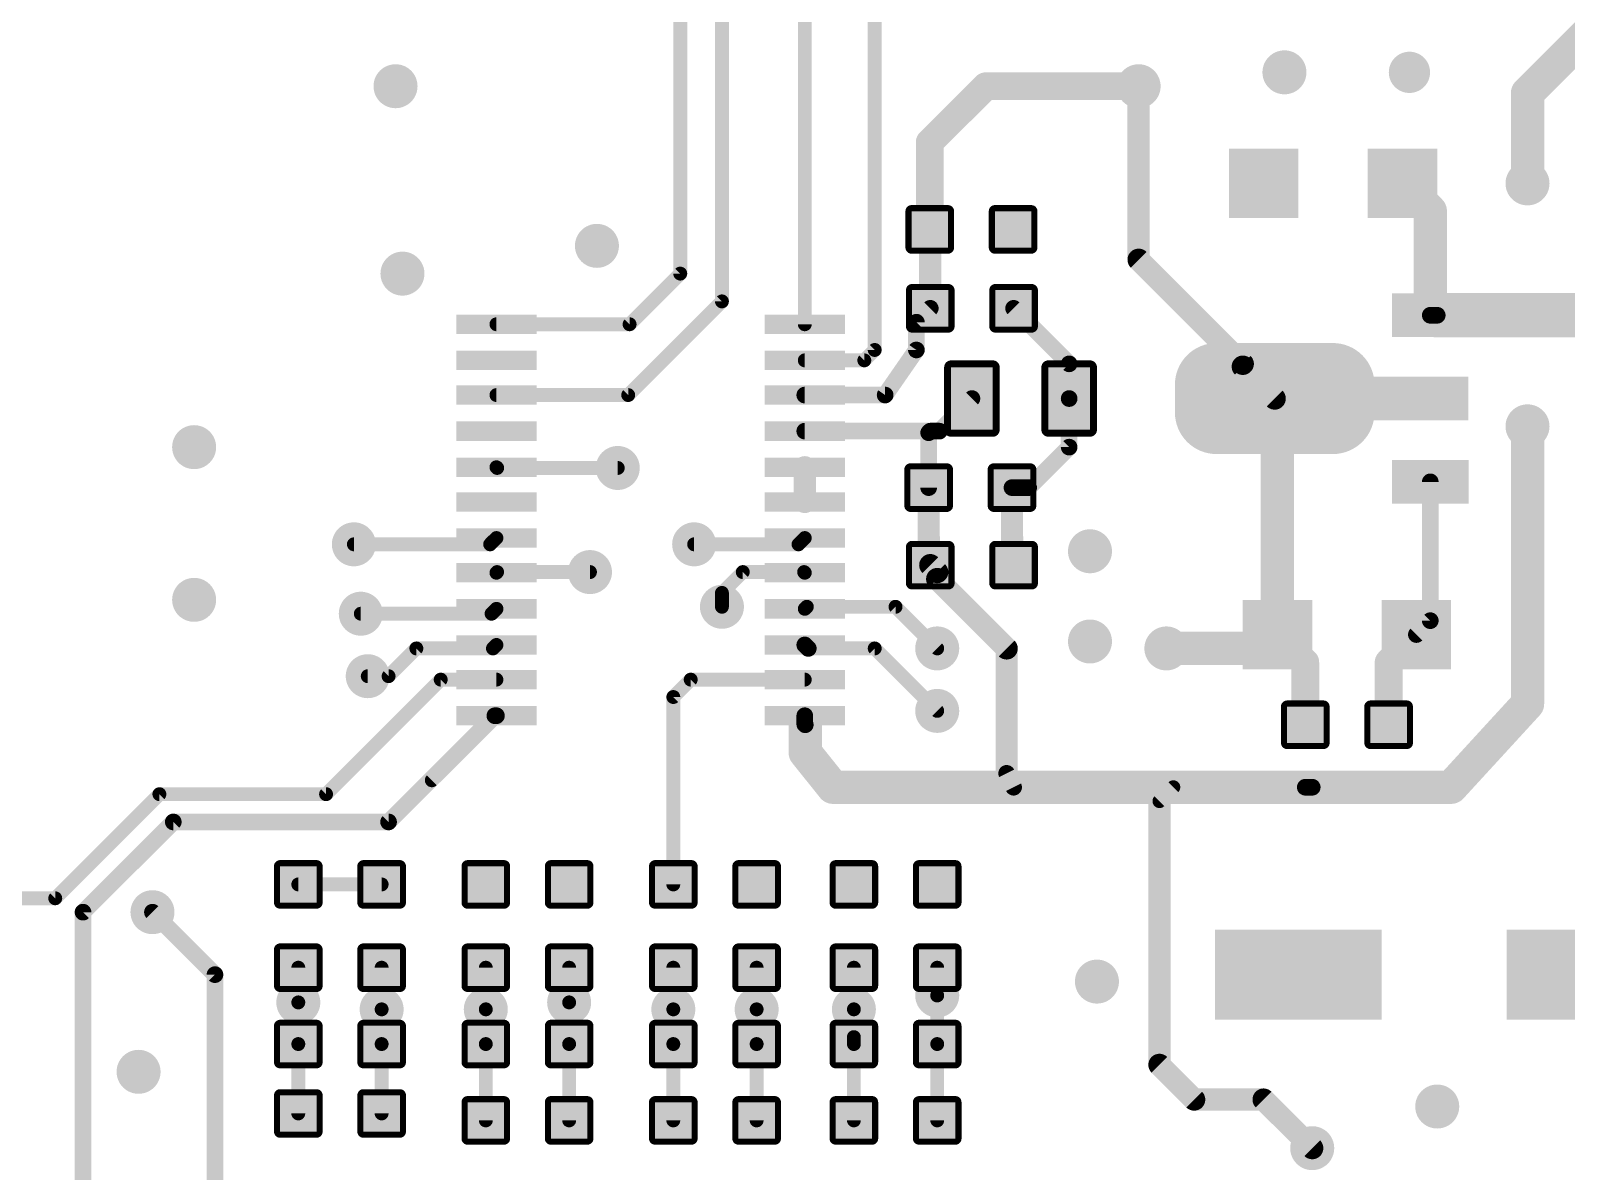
# Model space of a CAD drawing. Extents: x 0 to 96.3, y -5.5 to 56.3.
# Drawn here: x 29.02 to 57.1, y 16.72 to 37.59 of the extents above; entities that cross this region are included whole.
import ezdxf

# ---------------------------------------------------------------- set-up
doc = ezdxf.new("R2010")
doc.units = 0
doc.layers.add('1', color=22, linetype='CONTINUOUS')
doc.layers.add('18', color=82, linetype='CONTINUOUS')

# ---------------------------------------------------------------- blocks, each defined once
blk = doc.blocks.new('RECT')
blk.add_solid([(-0.5, -0.5), (0.5, -0.5), (-0.5, 0.5), (0.5, 0.5)])
blk = doc.blocks.new('RECT142240X142240R25')
at = {"const_width": 0.1111}
blk.add_lwpolyline([(0.3889, -0.3334), (0.3889, 0.3334, 0.4142), (0.3334, 0.3889), (-0.3334, 0.3889, 0.4142), (-0.3889, 0.3334), (-0.3889, -0.3334, 0.4142), (-0.3334, -0.3889), (0.3334, -0.3889, 0.4142)], format="xyb", close=True, dxfattribs=at)
blk.add_solid([(-0.3588, -0.3588), (0.3588, -0.3588), (-0.3588, 0.3588), (0.3588, 0.3588)])
blk = doc.blocks.new('RECT162560X223520R25')
at = {"const_width": 0.127}
blk.add_lwpolyline([(0.4445, -0.5715), (0.4445, 0.5715, 0.4142), (0.381, 0.635), (-0.381, 0.635, 0.4142), (-0.4445, 0.5715), (-0.4445, -0.5715, 0.4142), (-0.381, -0.635), (0.381, -0.635, 0.4142)], format="xyb", close=True, dxfattribs=at)
blk.add_solid([(-0.4064, -0.5969), (0.4064, -0.5969), (-0.4064, 0.5969), (0.4064, 0.5969)])
blk = doc.blocks.new('RECT325120X584000R75')
at = {"const_width": 0.762}
blk.add_lwpolyline([(0.635, -1.063), (0.635, 1.063, 0.4142), (0.254, 1.444), (-0.254, 1.444, 0.4142), (-0.635, 1.063), (-0.635, -1.063, 0.4142), (-0.254, -1.444), (0.254, -1.444, 0.4142)], format="xyb", close=True, dxfattribs=at)
blk.add_solid([(-0.2794, -1.0884), (0.2794, -1.0884), (-0.2794, 1.0884), (0.2794, 1.0884)])
blk = doc.blocks.new('ROUNDV')
at = {"const_width": 0.5}
blk.add_lwpolyline([(0, -0.25, 1), (0, 0.25, 1), (0, -0.25)], format="xyb", dxfattribs=at)

msp = doc.modelspace()

# ---------------------------------------------------------------- linework, layer by layer
at = {"layer": '1'}
for points, const_width in [([(41.656, 32.639), (41.656, 47.498)], 0.254), ([(40.894, 33.147), (40.894, 47.244)], 0.254), ([(44.45, 31.75), (44.45, 41.148)], 0.254), ([(43.1714, 32.2204), (43.1714, 40.5044)], 0.254), ([(59.055, 39.116), (56.388, 36.449)], 0.6096), ([(45.457, 35.551), (46.482, 36.576)], 0.508), ([(46.482, 36.576), (49.276, 36.576)], 0.508), ([(49.276, 36.576), (49.276, 33.401)], 0.4064), ([(56.388, 36.449), (56.388, 34.798)], 0.6096), ([(45.457, 33.956), (45.457, 35.551)], 0.508), ([(54.61, 34.29), (54.102, 34.798)], 0.6096), ([(54.61, 32.385), (54.61, 34.29)], 0.6096), ([(45.457, 33.956), (45.466, 33.956)], 0.4064), ([(45.466, 33.956), (45.466, 32.512)], 0.4064), ([(49.276, 33.401), (51.181, 31.496)], 0.4064), ([(39.9674, 32.2204), (40.894, 33.147)], 0.254), ([(39.942, 30.925), (41.656, 32.639)], 0.254), ([(45.212, 32.258), (45.466, 32.512)], 0.3048), ([(48.006, 31.496), (46.99, 32.512)], 0.3048), ([(54.737, 32.385), (57.912, 32.385)], 0.8128), ([(37.5326, 32.2204), (39.9674, 32.2204)], 0.254), ([(45.212, 31.75), (45.212, 32.258)], 0.3048), ([(54.737, 32.385), (54.61, 32.385)], 0.3048), ([(44.26, 31.56), (44.45, 31.75)], 0.254), ([(44.641, 30.925), (45.212, 31.75)], 0.3048), ([(43.1714, 31.56), (44.26, 31.56)], 0.254), ([(48.006, 30.861), (48.006, 31.496)], 0.3048), ([(51.181, 31.496), (51.181, 31.445)], 0.4064), ([(51.181, 31.445), (51.765, 30.861)], 0.4064), ([(37.5326, 30.925), (39.942, 30.925)], 0.254), ([(43.1714, 30.925), (44.641, 30.925)], 0.3048), ([(45.6316, 30.2646), (46.228, 30.861)], 0.3048), ([(48.006, 29.972), (48.006, 30.861)], 0.3048), ([(51.816, 30.861), (51.765, 30.861)], 0.6096), ([(54.356, 30.861), (51.816, 30.861)], 0.6096), ([(51.816, 26.543), (51.816, 30.861)], 0.6096), ([(56.388, 30.353), (56.388, 25.273)], 0.6096), ([(43.1714, 30.2646), (45.466, 30.2646)], 0.3048), ([(45.4368, 30.2354), (45.466, 30.2646)], 0.3048), ([(45.4368, 29.2312), (45.4368, 30.2354)], 0.3048), ([(45.466, 30.2646), (45.6316, 30.2646)], 0.3048), ([(47.2652, 29.2312), (48.006, 29.972)], 0.3048), ([(43.1714, 28.9692), (43.1714, 29.6042)], 0.4064), ([(37.5458, 29.591), (37.5326, 29.6042)], 0.254), ([(39.751, 29.591), (37.5458, 29.591)], 0.254), ([(54.61, 29.337), (54.61, 26.797)], 0.3048), ([(45.4368, 29.2312), (45.4368, 28.3502)], 0.4064), ([(46.9608, 29.2312), (46.9608, 28.3502)], 0.4064), ([(46.9608, 29.2312), (47.2652, 29.2312)], 0.3048), ([(37.4178, 28.194), (37.5326, 28.3088)], 0.254), ([(43.0566, 28.194), (43.1714, 28.3088)], 0.254), ([(45.4368, 28.3502), (45.466, 27.813)], 0.4064), ([(46.9608, 28.3502), (46.99, 27.813)], 0.4064), ([(34.925, 28.194), (37.4178, 28.194)], 0.254), ([(41.148, 28.194), (43.0566, 28.194)], 0.254), ([(37.5448, 27.686), (37.5326, 27.6738)], 0.254), ([(39.243, 27.686), (37.5448, 27.686)], 0.254), ([(41.656, 27.305), (42.037, 27.686)], 0.254), ([(42.037, 27.686), (43.1592, 27.686)], 0.254), ([(43.1592, 27.686), (43.1714, 27.6738)], 0.254), ([(45.593, 27.686), (45.466, 27.813)], 0.4064), ([(45.593, 27.559), (45.593, 27.686)], 0.4064), ([(46.863, 26.289), (45.593, 27.559)], 0.4064), ([(41.656, 27.051), (41.656, 27.305)], 0.254), ([(35.052, 26.924), (37.4432, 26.924)], 0.254), ([(37.4432, 26.924), (37.5326, 27.0134)], 0.254), ([(43.209, 27.051), (43.1714, 27.0134)], 0.254), ([(43.209, 27.051), (44.831, 27.051)], 0.254), ([(44.831, 27.051), (45.593, 26.289)], 0.254), ([(51.562, 26.289), (51.816, 26.543)], 0.6096), ([(52.324, 26.035), (51.816, 26.543)], 0.508), ([(53.848, 26.035), (54.356, 26.543)], 0.508), ([(54.61, 26.797), (54.356, 26.543)], 0.3048), ([(35.56, 25.781), (36.068, 26.289)], 0.254), ([(36.068, 26.289), (37.4686, 26.289)], 0.254), ([(37.4686, 26.289), (37.5326, 26.353)], 0.254), ([(43.1714, 26.353), (43.2354, 26.289)], 0.3048), ([(43.2354, 26.289), (44.45, 26.289)], 0.254), ([(44.45, 26.289), (45.593, 25.146)], 0.254), ([(46.863, 24.003), (46.863, 26.289)], 0.4064), ([(49.784, 26.289), (51.562, 26.289)], 0.6096), ([(52.324, 24.892), (52.324, 26.035)], 0.508), ([(53.848, 24.892), (53.848, 26.035)], 0.508), ([(36.513, 25.718), (34.417, 23.622)], 0.254), ([(35.179, 25.781), (35.56, 25.781)], 0.254), ([(37.5326, 25.718), (36.513, 25.718)], 0.254), ([(41.085, 25.718), (40.767, 25.4)], 0.254), ([(43.1714, 25.718), (41.085, 25.718)], 0.254), ([(56.388, 25.273), (54.991, 23.749)], 0.6096), ([(40.767, 25.4), (40.767, 21.971)], 0.254), ([(35.56, 23.114), (37.5036, 25.0576)], 0.3048), ([(36.351, 23.876), (37.5326, 25.0576)], 0.254), ([(37.5326, 25.0576), (37.5036, 25.0576)], 0.3048), ([(43.18, 24.384), (43.18, 24.892)], 0.6096), ([(43.1714, 25.0576), (43.1714, 24.9006)], 0.3048), ([(43.1714, 24.9006), (43.18, 24.892)], 0.3048), ([(43.688, 23.749), (43.18, 24.384)], 0.6096), ([(46.863, 24.003), (46.99, 23.749)], 0.3048), ([(46.99, 23.749), (43.688, 23.749)], 0.6096), ([(49.911, 23.749), (46.99, 23.749)], 0.6096), ([(49.657, 23.495), (49.911, 23.749)], 0.254), ([(52.451, 23.749), (49.911, 23.749)], 0.6096), ([(54.991, 23.749), (52.451, 23.749)], 0.6096), ([(52.324, 23.749), (52.451, 23.749)], 0.3048), ([(29.464, 21.717), (31.369, 23.622)], 0.254), ([(31.369, 23.622), (34.417, 23.622)], 0.254), ([(49.657, 23.495), (49.657, 18.669)], 0.4064), ([(29.972, 21.463), (31.623, 23.114)], 0.3048), ([(31.623, 23.114), (35.56, 23.114)], 0.3048), ([(33.909, 21.971), (35.433, 21.971)], 0.254), ([(29.464, 21.717), (23.622, 21.717)], 0.254), ([(29.972, 16.256), (29.972, 21.463)], 0.3048), ([(32.385, 20.32), (31.242, 21.463)], 0.3048), ([(33.909, 20.447), (33.909, 19.812)], 0.254), ([(35.433, 20.447), (35.433, 19.685)], 0.254), ([(37.338, 20.447), (37.338, 19.685)], 0.254), ([(38.862, 20.447), (38.862, 19.812)], 0.254), ([(40.767, 20.447), (40.767, 19.685)], 0.254), ([(42.291, 20.447), (42.291, 19.685)], 0.254), ([(44.069, 20.447), (44.069, 19.685)], 0.254), ([(45.593, 20.447), (45.593, 19.939)], 0.254), ([(32.385, 15.621), (32.385, 20.32)], 0.3048), ([(33.909, 19.812), (33.909, 19.05)], 0.254), ([(38.862, 19.812), (38.862, 19.05)], 0.254), ([(45.593, 19.939), (45.593, 19.05)], 0.254), ([(35.433, 19.685), (35.433, 19.05)], 0.254), ([(37.338, 19.685), (37.338, 19.05)], 0.254), ([(40.767, 19.685), (40.767, 19.05)], 0.254), ([(42.291, 19.685), (42.291, 19.05)], 0.254), ([(44.069, 19.685), (44.069, 19.05)], 0.254), ([(33.909, 17.78), (33.909, 19.05)], 0.254), ([(35.433, 17.78), (35.433, 19.05)], 0.254), ([(37.338, 17.653), (37.338, 19.05)], 0.254), ([(38.862, 19.05), (38.862, 17.653)], 0.254), ([(40.767, 17.653), (40.767, 19.05)], 0.254), ([(42.291, 17.653), (42.291, 19.05)], 0.254), ([(44.069, 19.177), (44.069, 19.05)], 0.254), ([(44.069, 17.653), (44.069, 19.05)], 0.254), ([(45.593, 17.653), (45.593, 19.05)], 0.254), ([(49.657, 18.669), (50.292, 18.034)], 0.4064), ([(50.292, 18.034), (51.562, 18.034)], 0.4064), ([(51.562, 18.034), (52.451, 17.145)], 0.4064)]:
    msp.add_lwpolyline(points, dxfattribs=dict(at, const_width=const_width))
for points, const_width in [([(46.482, 36.703, 1), (46.482, 36.449)], 0.254), ([(46.5718, 36.4862, 1), (46.3922, 36.6658)], 0.254), ([(49.276, 36.449, 1), (49.276, 36.703)], 0.254), ([(49.3776, 36.576, 1), (49.1744, 36.576)], 0.2032), ([(56.2802, 36.5568, 1), (56.4958, 36.3412)], 0.3048), ([(56.5404, 36.449, 1), (56.2356, 36.449)], 0.3048), ([(45.584, 35.551, 1), (45.33, 35.551)], 0.254), ([(45.3672, 35.6408, 1), (45.5468, 35.4612)], 0.254), ([(54.2098, 34.9058, 1), (53.9942, 34.6902)], 0.3048), ([(56.2356, 34.798, 1), (56.5404, 34.798)], 0.3048), ([(54.7624, 34.29, 1), (54.4576, 34.29)], 0.3048), ([(54.5022, 34.1822, 1), (54.7178, 34.3978)], 0.3048), ([(45.33, 33.956, 1), (45.584, 33.956)], 0.254), ([(45.457, 34.0576, 1), (45.457, 33.8544)], 0.2032), ([(45.5676, 33.956, 1), (45.3644, 33.956)], 0.2032), ([(45.466, 33.8544, 1), (45.466, 34.0576)], 0.2032), ([(49.1744, 33.401, 1), (49.3776, 33.401)], 0.2032), ([(49.3478, 33.4728, 1), (49.2042, 33.3292)], 0.2032), ([(40.8305, 33.147, 1), (40.9575, 33.147)], 0.127), ([(40.9389, 33.1021, 1), (40.8491, 33.1919)], 0.127), ([(41.5925, 32.639, 1), (41.7195, 32.639)], 0.127), ([(41.7009, 32.5941, 1), (41.6111, 32.6839)], 0.127), ([(45.3644, 32.512, 1), (45.5676, 32.512)], 0.2032), ([(45.5199, 32.4581, 1), (45.4121, 32.5659)], 0.1524), ([(47.0439, 32.5659, 1), (46.9361, 32.4581)], 0.1524), ([(54.737, 32.5882, 1), (54.737, 32.1818)], 0.4064), ([(37.5326, 32.2839, 1), (37.5326, 32.1569)], 0.127), ([(39.9225, 32.2653, 1), (40.0123, 32.1755)], 0.127), ([(39.9674, 32.1569, 1), (39.9674, 32.2839)], 0.127), ([(45.2882, 32.258, 1), (45.1358, 32.258)], 0.1524), ([(45.1581, 32.3119, 1), (45.2659, 32.2041)], 0.1524), ([(54.4576, 32.385, 1), (54.7624, 32.385)], 0.3048), ([(54.61, 32.4612, 1), (54.61, 32.3088)], 0.1524), ([(54.737, 32.3088, 1), (54.737, 32.4612)], 0.1524), ([(43.1079, 32.2204, 1), (43.2349, 32.2204)], 0.127), ([(44.3865, 31.75, 1), (44.5135, 31.75)], 0.127), ([(44.4949, 31.7051, 1), (44.4051, 31.7949)], 0.127), ([(45.1358, 31.75, 1), (45.2882, 31.75)], 0.1524), ([(45.2747, 31.7066, 1), (45.1493, 31.7934)], 0.1524), ([(43.1714, 31.6235, 1), (43.1714, 31.4965)], 0.127), ([(44.2151, 31.6049, 1), (44.3049, 31.5151)], 0.127), ([(44.26, 31.4965, 1), (44.26, 31.6235)], 0.127), ([(48.0822, 31.496, 1), (47.9298, 31.496)], 0.1524), ([(47.9521, 31.4421, 1), (48.0599, 31.5499)], 0.1524), ([(51.2826, 31.496, 1), (51.0794, 31.496)], 0.2032), ([(51.0794, 31.445, 1), (51.2826, 31.445)], 0.2032), ([(51.2528, 31.5168, 1), (51.1092, 31.3732)], 0.2032), ([(51.1092, 31.4242, 1), (51.2528, 31.5678)], 0.2032), ([(37.5326, 30.9885, 1), (37.5326, 30.8615)], 0.127), ([(39.8971, 30.9699, 1), (39.9869, 30.8801)], 0.127), ([(39.942, 30.8615, 1), (39.942, 30.9885)], 0.127), ([(43.1714, 31.0012, 1), (43.1714, 30.8488)], 0.1524), ([(44.5783, 30.9684, 1), (44.7037, 30.8816)], 0.1524), ([(44.641, 30.8488, 1), (44.641, 31.0012)], 0.1524), ([(46.2819, 30.8071, 1), (46.1741, 30.9149)], 0.1524), ([(48.0822, 30.861, 1), (47.9298, 30.861)], 0.1524), ([(47.9298, 30.861, 1), (48.0822, 30.861)], 0.1524), ([(51.765, 31.0134, 1), (51.765, 30.7086)], 0.3048), ([(51.816, 31.0134, 1), (51.816, 30.7086)], 0.3048), ([(51.9684, 30.861, 1), (51.6636, 30.861)], 0.3048), ([(51.6932, 30.7892, 1), (51.8368, 30.9328)], 0.2032), ([(51.816, 30.7086, 1), (51.816, 31.0134)], 0.3048), ([(54.356, 30.7086, 1), (54.356, 31.0134)], 0.3048), ([(56.5404, 30.353, 1), (56.2356, 30.353)], 0.3048), ([(43.1714, 30.3408, 1), (43.1714, 30.1884)], 0.1524), ([(45.513, 30.2354, 1), (45.3606, 30.2354)], 0.1524), ([(45.3829, 30.2893, 1), (45.4907, 30.1815)], 0.1524), ([(45.466, 30.3408, 1), (45.466, 30.1884)], 0.1524), ([(45.5199, 30.2107, 1), (45.4121, 30.3185)], 0.1524), ([(45.466, 30.1884, 1), (45.466, 30.3408)], 0.1524), ([(45.5777, 30.3185, 1), (45.6855, 30.2107)], 0.1524), ([(45.6316, 30.1884, 1), (45.6316, 30.3408)], 0.1524), ([(47.9298, 29.972, 1), (48.0822, 29.972)], 0.1524), ([(48.0599, 29.9181, 1), (47.9521, 30.0259)], 0.1524), ([(43.273, 29.6042, 1), (43.0698, 29.6042)], 0.2032), ([(37.5775, 29.6491, 1), (37.4877, 29.5593)], 0.127), ([(37.5458, 29.6545, 1), (37.5458, 29.5275)], 0.127), ([(37.5009, 29.5461, 1), (37.5907, 29.6359)], 0.127), ([(39.751, 29.5275, 1), (39.751, 29.6545)], 0.127), ([(54.6862, 29.337, 1), (54.5338, 29.337)], 0.1524), ([(45.5384, 29.2312, 1), (45.3352, 29.2312)], 0.2032), ([(45.3606, 29.2312, 1), (45.513, 29.2312)], 0.1524), ([(47.0624, 29.2312, 1), (46.8592, 29.2312)], 0.2032), ([(46.9608, 29.3074, 1), (46.9608, 29.155)], 0.1524), ([(47.2113, 29.2851, 1), (47.3191, 29.1773)], 0.1524), ([(47.2652, 29.155, 1), (47.2652, 29.3074)], 0.1524), ([(43.0698, 28.9692, 1), (43.273, 28.9692)], 0.2032), ([(37.5775, 28.2639, 1), (37.4877, 28.3537)], 0.127), ([(43.2163, 28.2639, 1), (43.1265, 28.3537)], 0.127), ([(45.5383, 28.3557, 1), (45.3353, 28.3447)], 0.2032), ([(45.3352, 28.3502, 1), (45.5384, 28.3502)], 0.2032), ([(47.0623, 28.3557, 1), (46.8593, 28.3447)], 0.2032), ([(46.8592, 28.3502, 1), (47.0624, 28.3502)], 0.2032), ([(34.925, 28.2575, 1), (34.925, 28.1305)], 0.127), ([(37.3729, 28.2389, 1), (37.4627, 28.1491)], 0.127), ([(37.4178, 28.1305, 1), (37.4178, 28.2575)], 0.127), ([(41.148, 28.2575, 1), (41.148, 28.1305)], 0.127), ([(43.0117, 28.2389, 1), (43.1015, 28.1491)], 0.127), ([(43.0566, 28.1305, 1), (43.0566, 28.2575)], 0.127), ([(37.5448, 27.7495, 1), (37.5448, 27.6225)], 0.127), ([(37.5897, 27.6411, 1), (37.4999, 27.7309)], 0.127), ([(39.243, 27.6225, 1), (39.243, 27.7495)], 0.127), ([(42.037, 27.7495, 1), (42.037, 27.6225)], 0.127), ([(42.0819, 27.6411, 1), (41.9921, 27.7309)], 0.127), ([(43.2041, 27.7309, 1), (43.1143, 27.6411)], 0.127), ([(43.1592, 27.6225, 1), (43.1592, 27.7495)], 0.127), ([(45.5378, 27.8848, 1), (45.3942, 27.7412)], 0.2032), ([(45.3645, 27.8075, 1), (45.5675, 27.8185)], 0.2032), ([(45.6946, 27.686, 1), (45.4914, 27.686)], 0.2032), ([(45.5212, 27.6142, 1), (45.6648, 27.7578)], 0.2032), ([(46.8885, 27.8075, 1), (47.0915, 27.8185)], 0.2032), ([(37.4877, 27.7187, 1), (37.5775, 27.6289)], 0.127), ([(43.1265, 27.6289, 1), (43.2163, 27.7187)], 0.127), ([(45.4914, 27.559, 1), (45.6946, 27.559)], 0.2032), ([(45.6648, 27.6308, 1), (45.5212, 27.4872)], 0.2032), ([(41.7195, 27.305, 1), (41.5925, 27.305)], 0.127), ([(41.6111, 27.3499, 1), (41.7009, 27.2601)], 0.127), ([(35.052, 26.9875, 1), (35.052, 26.8605)], 0.127), ([(37.3983, 26.9689, 1), (37.4881, 26.8791)], 0.127), ([(37.4432, 26.8605, 1), (37.4432, 26.9875)], 0.127), ([(37.5775, 26.9685, 1), (37.4877, 27.0583)], 0.127), ([(41.5925, 27.051, 1), (41.7195, 27.051)], 0.127), ([(43.1265, 27.0583, 1), (43.2163, 26.9685)], 0.127), ([(43.209, 27.1145, 1), (43.209, 26.9875)], 0.127), ([(43.2539, 27.0061, 1), (43.1641, 27.0959)], 0.127), ([(44.8759, 27.0959, 1), (44.7861, 27.0061)], 0.127), ([(44.831, 26.9875, 1), (44.831, 27.1145)], 0.127), ([(51.6636, 26.543, 1), (51.9684, 26.543)], 0.3048), ([(51.9238, 26.4352, 1), (51.7082, 26.6508)], 0.3048), ([(51.9058, 26.6328, 1), (51.7262, 26.4532)], 0.254), ([(54.4458, 26.4532, 1), (54.2662, 26.6328)], 0.254), ([(54.5338, 26.797, 1), (54.6862, 26.797)], 0.1524), ([(54.6639, 26.7431, 1), (54.5561, 26.8509)], 0.1524), ([(36.068, 26.3525, 1), (36.068, 26.2255)], 0.127), ([(36.1129, 26.2441, 1), (36.0231, 26.3339)], 0.127), ([(37.4237, 26.3339, 1), (37.5135, 26.2441)], 0.127), ([(37.4686, 26.2255, 1), (37.4686, 26.3525)], 0.127), ([(37.5775, 26.3081, 1), (37.4877, 26.3979)], 0.127), ([(43.2253, 26.4069, 1), (43.1175, 26.2991)], 0.1524), ([(43.1815, 26.2351, 1), (43.2893, 26.3429)], 0.1524), ([(43.2354, 26.3525, 1), (43.2354, 26.2255)], 0.127), ([(44.4949, 26.3339, 1), (44.4051, 26.2441)], 0.127), ([(44.45, 26.2255, 1), (44.45, 26.3525)], 0.127), ([(45.5481, 26.2441, 1), (45.6379, 26.3339)], 0.127), ([(46.9646, 26.289, 1), (46.7614, 26.289)], 0.2032), ([(46.7912, 26.2172, 1), (46.9348, 26.3608)], 0.2032), ([(49.784, 26.4414, 1), (49.784, 26.1366)], 0.3048), ([(51.4542, 26.3968, 1), (51.6698, 26.1812)], 0.3048), ([(51.562, 26.1366, 1), (51.562, 26.4414)], 0.3048), ([(54.3021, 26.5969, 1), (54.4099, 26.4891)], 0.1524), ([(52.451, 26.035, 1), (52.197, 26.035)], 0.254), ([(52.2342, 25.9452, 1), (52.4138, 26.1248)], 0.254), ([(53.975, 26.035, 1), (53.721, 26.035)], 0.254), ([(53.7582, 26.1248, 1), (53.9378, 25.9452)], 0.254), ([(35.179, 25.8445, 1), (35.179, 25.7175)], 0.127), ([(35.5151, 25.8259, 1), (35.6049, 25.7361)], 0.127), ([(35.56, 25.7175, 1), (35.56, 25.8445)], 0.127), ([(36.513, 25.7815, 1), (36.513, 25.6545)], 0.127), ([(36.5579, 25.6731, 1), (36.4681, 25.7629)], 0.127), ([(37.5326, 25.6545, 1), (37.5326, 25.7815)], 0.127), ([(41.085, 25.7815, 1), (41.085, 25.6545)], 0.127), ([(41.1299, 25.6731, 1), (41.0401, 25.7629)], 0.127), ([(43.1714, 25.6545, 1), (43.1714, 25.7815)], 0.127), ([(56.5003, 25.17, 1), (56.2757, 25.376)], 0.3048), ([(40.8305, 25.4, 1), (40.7035, 25.4)], 0.127), ([(40.7221, 25.4449, 1), (40.8119, 25.3551)], 0.127), ([(56.2356, 25.273, 1), (56.5404, 25.273)], 0.3048), ([(37.5036, 25.1338, 1), (37.5036, 24.9814)], 0.1524), ([(37.5575, 25.0037, 1), (37.4497, 25.1115)], 0.1524), ([(37.5775, 25.0127, 1), (37.4877, 25.1025)], 0.127), ([(37.5326, 24.9814, 1), (37.5326, 25.1338)], 0.1524), ([(43.3324, 24.892, 1), (43.0276, 24.892)], 0.3048), ([(43.2476, 25.0576, 1), (43.0952, 25.0576)], 0.1524), ([(43.2253, 24.9545, 1), (43.1175, 24.8467)], 0.1524), ([(43.1261, 24.8381, 1), (43.2339, 24.9459)], 0.1524), ([(45.5481, 25.1011, 1), (45.6379, 25.1909)], 0.127), ([(52.197, 24.892, 1), (52.451, 24.892)], 0.254), ([(53.721, 24.892, 1), (53.975, 24.892)], 0.254), ([(43.0952, 24.9006, 1), (43.2476, 24.9006)], 0.1524), ([(43.299, 24.4792, 1), (43.061, 24.2888)], 0.3048), ([(43.0276, 24.384, 1), (43.3324, 24.384)], 0.3048), ([(46.9312, 24.0371, 1), (46.7948, 23.9689)], 0.1524), ([(36.3061, 23.9209, 1), (36.3959, 23.8311)], 0.127), ([(43.688, 23.9014, 1), (43.688, 23.5966)], 0.3048), ([(43.569, 23.6538, 1), (43.807, 23.8442)], 0.3048), ([(46.7614, 24.003, 1), (46.9646, 24.003)], 0.2032), ([(46.99, 23.9014, 1), (46.99, 23.5966)], 0.3048), ([(46.99, 23.5966, 1), (46.99, 23.9014)], 0.3048), ([(49.911, 23.9014, 1), (49.911, 23.5966)], 0.3048), ([(49.911, 23.5966, 1), (49.911, 23.9014)], 0.3048), ([(49.9559, 23.7041, 1), (49.8661, 23.7939)], 0.127), ([(52.451, 23.9014, 1), (52.451, 23.5966)], 0.3048), ([(52.324, 23.8252, 1), (52.324, 23.6728)], 0.1524), ([(52.451, 23.5966, 1), (52.451, 23.9014)], 0.3048), ([(52.451, 23.6728, 1), (52.451, 23.8252)], 0.1524), ([(54.8787, 23.852, 1), (55.1033, 23.646)], 0.3048), ([(54.991, 23.5966, 1), (54.991, 23.9014)], 0.3048), ([(31.369, 23.6855, 1), (31.369, 23.5585)], 0.127), ([(31.4139, 23.5771, 1), (31.3241, 23.6669)], 0.127), ([(34.3721, 23.6669, 1), (34.4619, 23.5771)], 0.127), ([(34.417, 23.5585, 1), (34.417, 23.6855)], 0.127), ([(46.9218, 23.7149, 1), (47.0582, 23.7831)], 0.1524), ([(49.7586, 23.495, 1), (49.5554, 23.495)], 0.2032), ([(49.6121, 23.5399, 1), (49.7019, 23.4501)], 0.127), ([(31.623, 23.1902, 1), (31.623, 23.0378)], 0.1524), ([(31.6769, 23.0601, 1), (31.5691, 23.1679)], 0.1524), ([(35.5061, 23.1679, 1), (35.6139, 23.0601)], 0.1524), ([(35.56, 23.0378, 1), (35.56, 23.1902)], 0.1524), ([(33.909, 22.0345, 1), (33.909, 21.9075)], 0.127), ([(35.433, 21.9075, 1), (35.433, 22.0345)], 0.127), ([(40.7035, 21.971, 1), (40.8305, 21.971)], 0.127), ([(29.4191, 21.7619, 1), (29.5089, 21.6721)], 0.127), ([(29.464, 21.6535, 1), (29.464, 21.7805)], 0.127), ([(30.0482, 21.463, 1), (29.8958, 21.463)], 0.1524), ([(29.9181, 21.5169, 1), (30.0259, 21.4091)], 0.1524), ([(31.2959, 21.5169, 1), (31.1881, 21.4091)], 0.1524), ([(33.9725, 20.447, 1), (33.8455, 20.447)], 0.127), ([(35.4965, 20.447, 1), (35.3695, 20.447)], 0.127), ([(37.4015, 20.447, 1), (37.2745, 20.447)], 0.127), ([(38.9255, 20.447, 1), (38.7985, 20.447)], 0.127), ([(40.8305, 20.447, 1), (40.7035, 20.447)], 0.127), ([(42.3545, 20.447, 1), (42.2275, 20.447)], 0.127), ([(44.1325, 20.447, 1), (44.0055, 20.447)], 0.127), ([(45.6565, 20.447, 1), (45.5295, 20.447)], 0.127), ([(32.4612, 20.32, 1), (32.3088, 20.32)], 0.1524), ([(32.3311, 20.2661, 1), (32.4389, 20.3739)], 0.1524), ([(33.9725, 19.812, 1), (33.8455, 19.812)], 0.127), ([(38.9255, 19.812, 1), (38.7985, 19.812)], 0.127), ([(45.6565, 19.939, 1), (45.5295, 19.939)], 0.127), ([(45.5295, 19.939, 1), (45.6565, 19.939)], 0.127), ([(33.8455, 19.812, 1), (33.9725, 19.812)], 0.127), ([(35.4965, 19.685, 1), (35.3695, 19.685)], 0.127), ([(35.3695, 19.685, 1), (35.4965, 19.685)], 0.127), ([(37.4015, 19.685, 1), (37.2745, 19.685)], 0.127), ([(37.2745, 19.685, 1), (37.4015, 19.685)], 0.127), ([(38.7985, 19.812, 1), (38.9255, 19.812)], 0.127), ([(40.8305, 19.685, 1), (40.7035, 19.685)], 0.127), ([(40.7035, 19.685, 1), (40.8305, 19.685)], 0.127), ([(42.3545, 19.685, 1), (42.2275, 19.685)], 0.127), ([(42.2275, 19.685, 1), (42.3545, 19.685)], 0.127), ([(44.1325, 19.685, 1), (44.0055, 19.685)], 0.127), ([(44.0055, 19.685, 1), (44.1325, 19.685)], 0.127), ([(33.9725, 19.05, 1), (33.8455, 19.05)], 0.127), ([(33.8455, 19.05, 1), (33.9725, 19.05)], 0.127), ([(35.4965, 19.05, 1), (35.3695, 19.05)], 0.127), ([(35.3695, 19.05, 1), (35.4965, 19.05)], 0.127), ([(37.4015, 19.05, 1), (37.2745, 19.05)], 0.127), ([(37.2745, 19.05, 1), (37.4015, 19.05)], 0.127), ([(38.9255, 19.05, 1), (38.7985, 19.05)], 0.127), ([(38.7985, 19.05, 1), (38.9255, 19.05)], 0.127), ([(40.8305, 19.05, 1), (40.7035, 19.05)], 0.127), ([(40.7035, 19.05, 1), (40.8305, 19.05)], 0.127), ([(42.3545, 19.05, 1), (42.2275, 19.05)], 0.127), ([(42.2275, 19.05, 1), (42.3545, 19.05)], 0.127), ([(44.1325, 19.177, 1), (44.0055, 19.177)], 0.127), ([(44.1325, 19.05, 1), (44.0055, 19.05)], 0.127), ([(44.0055, 19.05, 1), (44.1325, 19.05)], 0.127), ([(44.0055, 19.05, 1), (44.1325, 19.05)], 0.127), ([(45.6565, 19.05, 1), (45.5295, 19.05)], 0.127), ([(45.5295, 19.05, 1), (45.6565, 19.05)], 0.127), ([(49.7288, 18.7408, 1), (49.5852, 18.5972)], 0.2032), ([(49.5554, 18.669, 1), (49.7586, 18.669)], 0.2032), ([(50.292, 18.1356, 1), (50.292, 17.9324)], 0.2032), ([(50.2202, 17.9622, 1), (50.3638, 18.1058)], 0.2032), ([(51.6338, 18.1058, 1), (51.4902, 17.9622)], 0.2032), ([(51.562, 17.9324, 1), (51.562, 18.1356)], 0.2032), ([(33.8455, 17.78, 1), (33.9725, 17.78)], 0.127), ([(35.3695, 17.78, 1), (35.4965, 17.78)], 0.127), ([(37.2745, 17.653, 1), (37.4015, 17.653)], 0.127), ([(38.7985, 17.653, 1), (38.9255, 17.653)], 0.127), ([(40.7035, 17.653, 1), (40.8305, 17.653)], 0.127), ([(42.2275, 17.653, 1), (42.3545, 17.653)], 0.127), ([(44.0055, 17.653, 1), (44.1325, 17.653)], 0.127), ([(45.5295, 17.653, 1), (45.6565, 17.653)], 0.127), ([(52.3792, 17.0732, 1), (52.5228, 17.2168)], 0.2032)]:
    msp.add_lwpolyline(points, format="xyb", dxfattribs=dict(at, const_width=const_width))

# ---------------------------------------------------------------- block references
for p, xscale, yscale in [((51.562, 34.798), 1.27, 1.27), ((37.5326, 32.2204), 1.4732, 0.3556), ((43.1714, 32.2204), 1.4732, 0.3556), ((37.5326, 31.56), 1.4732, 0.3556), ((43.1714, 31.56), 1.4732, 0.3556), ((37.5326, 30.925), 1.4732, 0.3556), ((43.1714, 30.925), 1.4732, 0.3556), ((37.5326, 30.2646), 1.4732, 0.3556), ((43.1714, 30.2646), 1.4732, 0.3556), ((37.5326, 29.6042), 1.4732, 0.3556), ((43.1714, 29.6042), 1.4732, 0.3556), ((37.5326, 28.9692), 1.4732, 0.3556), ((43.1714, 28.9692), 1.4732, 0.3556), ((37.5326, 28.3088), 1.4732, 0.3556), ((43.1714, 28.3088), 1.4732, 0.3556), ((37.5326, 27.6738), 1.4732, 0.3556), ((43.1714, 27.6738), 1.4732, 0.3556), ((37.5326, 27.0134), 1.4732, 0.3556), ((43.1714, 27.0134), 1.4732, 0.3556), ((51.816, 26.543), 1.27, 1.27), ((37.5326, 26.353), 1.4732, 0.3556), ((43.1714, 26.353), 1.4732, 0.3556), ((37.5326, 25.718), 1.4732, 0.3556), ((43.1714, 25.718), 1.4732, 0.3556), ((37.5326, 25.0576), 1.4732, 0.3556), ((43.1714, 25.0576), 1.4732, 0.3556), ((52.197, 20.32), 3.048, 1.651), ((57.531, 20.32), 3.048, 1.651)]:
    msp.add_blockref('RECT', p, dxfattribs=dict(at, xscale=xscale, yscale=yscale))
for p, xscale, yscale, rotation in [((54.102, 34.798), 1.27, 1.27, 180), ((54.61, 32.385), 0.8, 1.4, 90), ((54.356, 30.861), 0.8, 1.9, 90), ((54.61, 29.337), 0.8, 1.4, 90), ((54.356, 26.543), 1.27, 1.27, 180)]:
    msp.add_blockref('RECT', p, dxfattribs=dict(at, xscale=xscale, yscale=yscale, rotation=rotation))
for name, p, rotation in [('RECT142240X142240R25', (45.457, 33.956), 180), ('RECT142240X142240R25', (46.981, 33.956), 180), ('RECT142240X142240R25', (45.466, 32.512), 180), ('RECT142240X142240R25', (46.99, 32.512), 180), ('RECT325120X584000R75', (51.765, 30.861), 90), ('RECT162560X223520R25', (46.228, 30.861), 180), ('RECT162560X223520R25', (48.006, 30.861), 180), ('RECT142240X142240R25', (45.4368, 29.2312), 180), ('RECT142240X142240R25', (46.9608, 29.2312), 180), ('RECT142240X142240R25', (52.324, 24.892), 180), ('RECT142240X142240R25', (53.848, 24.892), 180), ('RECT142240X142240R25', (33.909, 21.971), 90), ('RECT142240X142240R25', (35.433, 21.971), 90), ('RECT142240X142240R25', (37.338, 21.971), 90), ('RECT142240X142240R25', (38.862, 21.971), 90), ('RECT142240X142240R25', (40.767, 21.971), 90), ('RECT142240X142240R25', (42.291, 21.971), 90), ('RECT142240X142240R25', (44.069, 21.971), 90), ('RECT142240X142240R25', (45.593, 21.971), 90), ('RECT142240X142240R25', (33.909, 20.447), 90), ('RECT142240X142240R25', (35.433, 20.447), 90), ('RECT142240X142240R25', (37.338, 20.447), 90), ('RECT142240X142240R25', (38.862, 20.447), 90), ('RECT142240X142240R25', (40.767, 20.447), 90), ('RECT142240X142240R25', (42.291, 20.447), 90), ('RECT142240X142240R25', (44.069, 20.447), 90), ('RECT142240X142240R25', (45.593, 20.447), 90), ('RECT142240X142240R25', (40.767, 19.05), 180), ('RECT142240X142240R25', (42.291, 19.05), 180), ('RECT142240X142240R25', (44.069, 19.05), 180), ('RECT142240X142240R25', (45.593, 19.05), 180), ('RECT142240X142240R25', (33.909, 17.78), 270), ('RECT142240X142240R25', (35.433, 17.78), 270), ('RECT142240X142240R25', (37.338, 17.653), 270), ('RECT142240X142240R25', (38.862, 17.653), 270), ('RECT142240X142240R25', (40.767, 17.653), 270), ('RECT142240X142240R25', (42.291, 17.653), 270), ('RECT142240X142240R25', (44.069, 17.653), 270), ('RECT142240X142240R25', (45.593, 17.653), 270)]:
    msp.add_blockref(name, p, dxfattribs=dict(at, rotation=rotation))
for p in [(45.466, 27.813), (46.99, 27.813), (33.909, 19.05), (35.433, 19.05), (37.338, 19.05), (38.862, 19.05)]:
    msp.add_blockref('RECT142240X142240R25', p, dxfattribs=at)
at = {"layer": '18'}
for p, xscale, yscale in [((51.943, 36.83), 0.8048, 0.8048), ((54.229, 36.83), 0.7548, 0.7548), ((35.687, 36.576), 0.8048, 0.8048), ((49.276, 36.576), 0.8048, 0.8048), ((56.388, 34.798), 0.8048, 0.8048), ((39.37, 33.655), 0.8048, 0.8048), ((35.814, 33.147), 0.8048, 0.8048), ((56.388, 30.353), 0.8048, 0.8048), ((32.004, 29.972), 0.8048, 0.8048), ((39.751, 29.591), 0.8048, 0.8048), ((34.925, 28.194), 0.8048, 0.8048), ((41.148, 28.194), 0.8048, 0.8048), ((48.387, 28.067), 0.8048, 0.8048), ((39.243, 27.686), 0.8048, 0.8048), ((32.004, 27.178), 0.8048, 0.8048), ((35.052, 26.924), 0.8048, 0.8048), ((41.656, 27.051), 0.8048, 0.8048), ((45.593, 26.289), 0.8048, 0.8048), ((48.387, 26.416), 0.8048, 0.8048), ((49.784, 26.289), 0.8048, 0.8048), ((35.179, 25.781), 0.8048, 0.8048), ((45.593, 25.146), 0.8048, 0.8048), ((31.242, 21.463), 0.8048, 0.8048), ((48.514, 20.193), 0.8048, 0.8048), ((45.593, 19.939), 0.8048, 0.8048), ((33.909, 19.812), 0.8048, 0.8048), ((35.433, 19.685), 0.8048, 0.8048), ((37.338, 19.685), 0.8048, 0.8048), ((38.862, 19.812), 0.8048, 0.8048), ((40.767, 19.685), 0.8048, 0.8048), ((42.291, 19.685), 0.8048, 0.8048), ((44.069, 19.685), 0.8048, 0.8048), ((30.988, 18.542), 0.8048, 0.8048), ((54.737, 17.907), 0.8048, 0.8048), ((52.451, 17.145), 0.8048, 0.8048)]:
    msp.add_blockref('ROUNDV', p, dxfattribs=dict(at, xscale=xscale, yscale=yscale))

doc.saveas('drawing.dxf')
